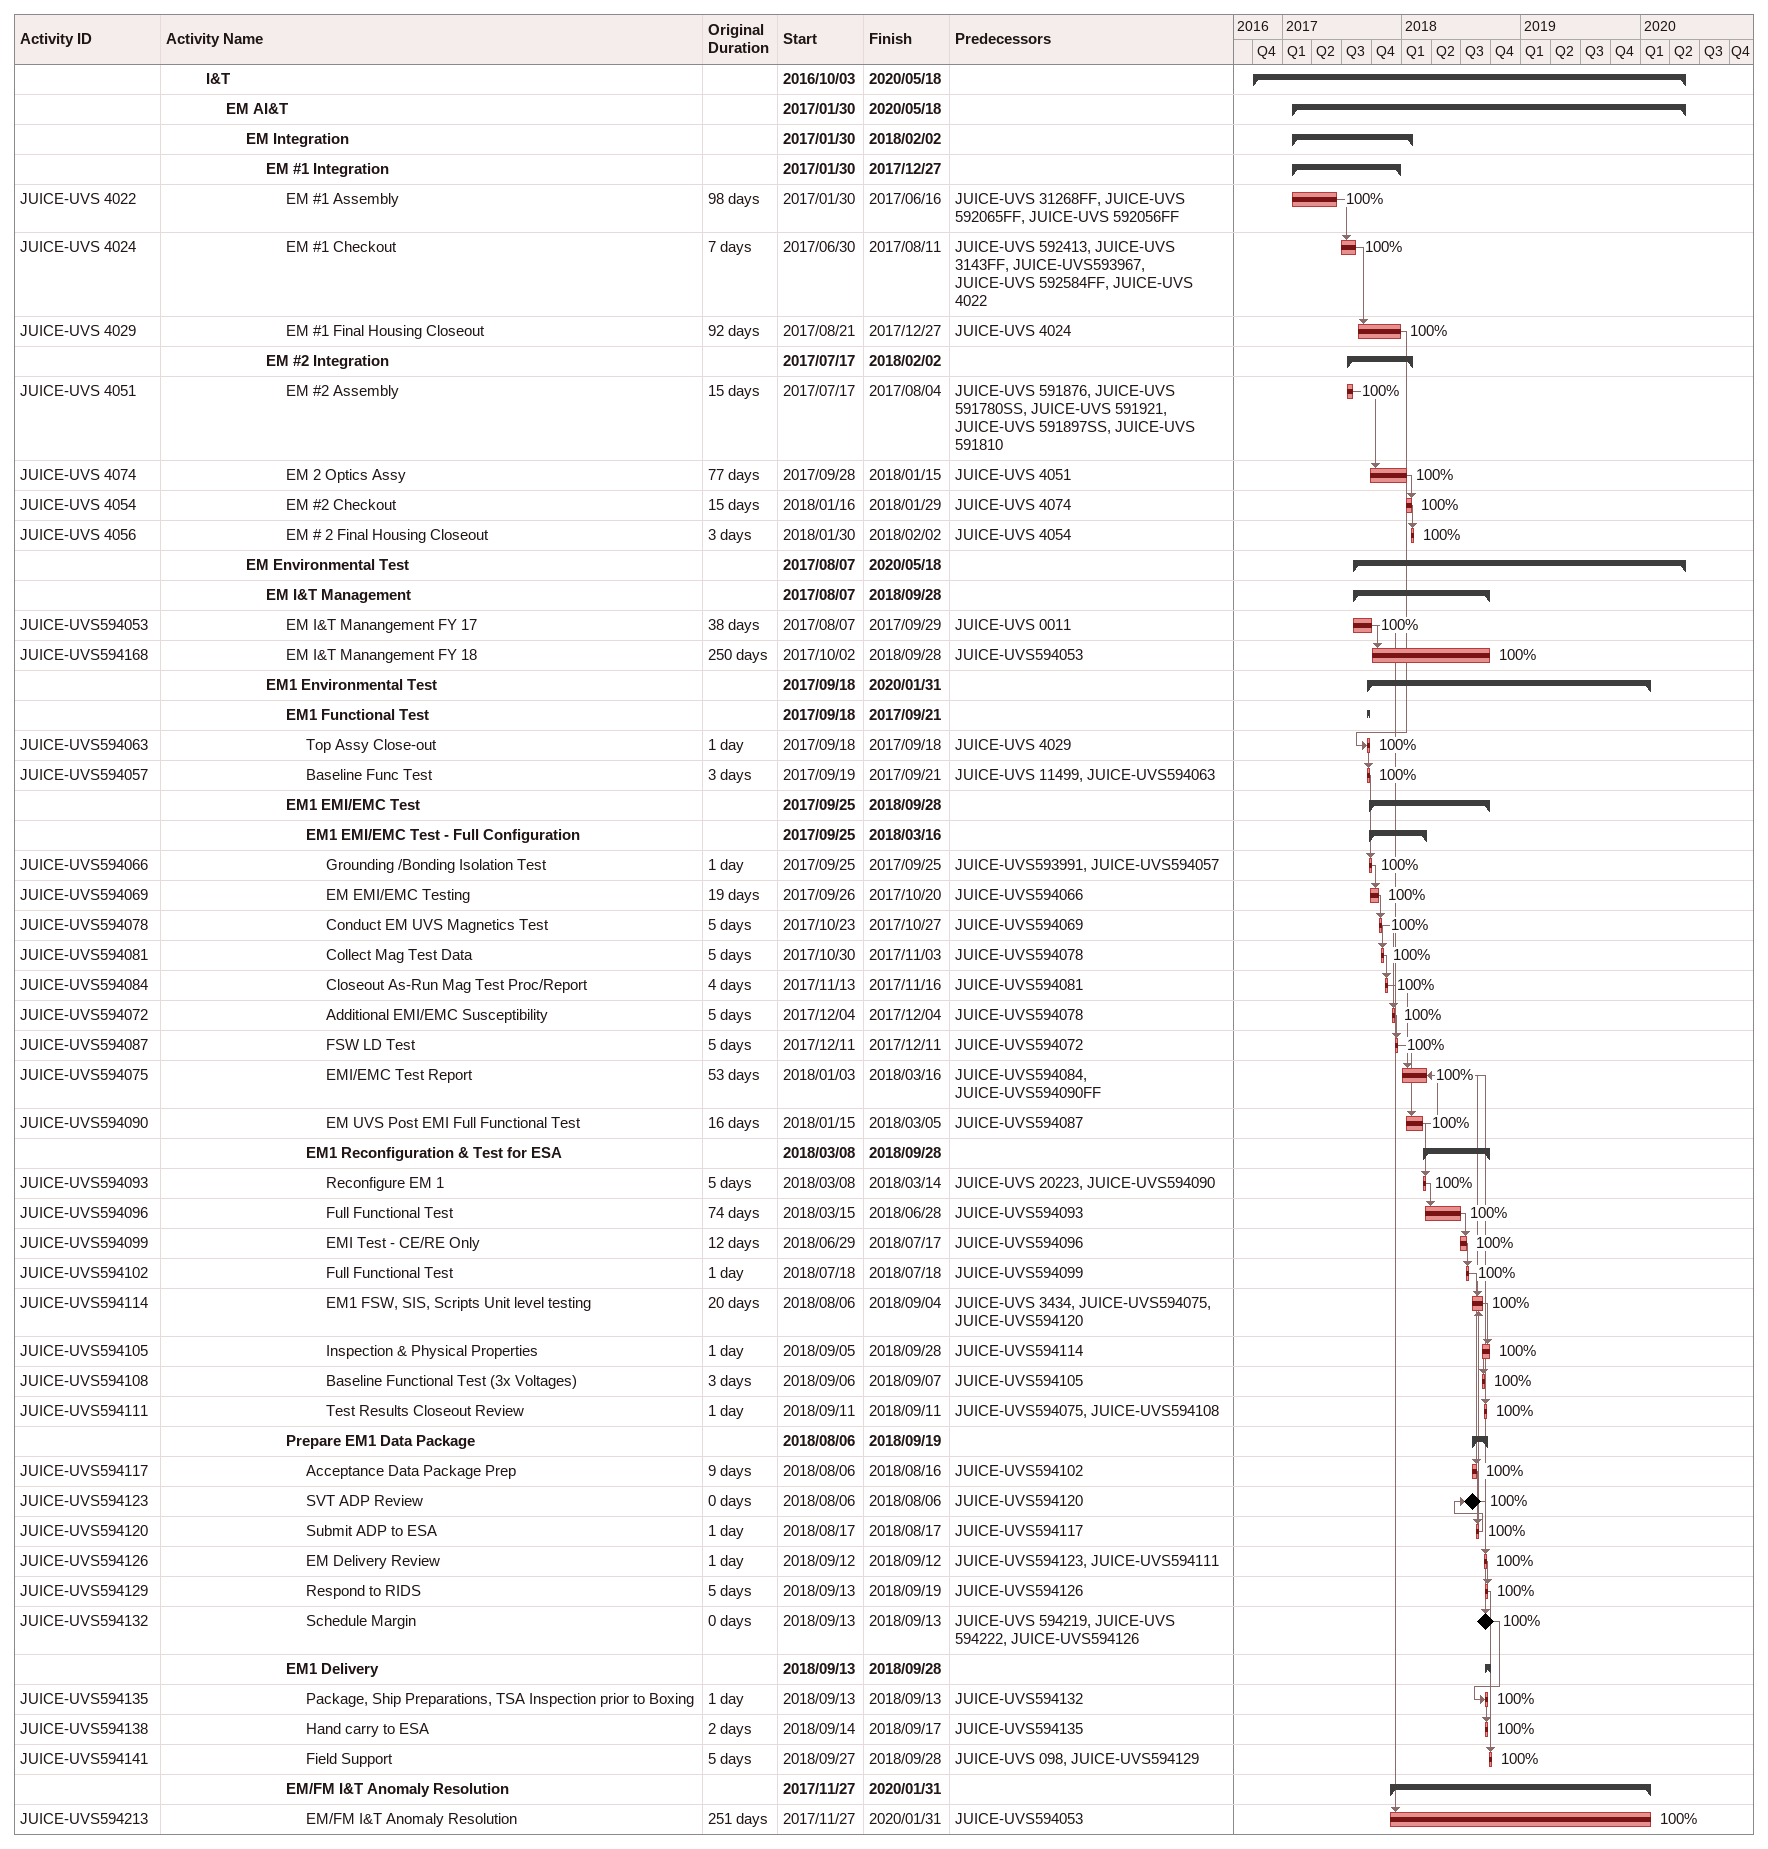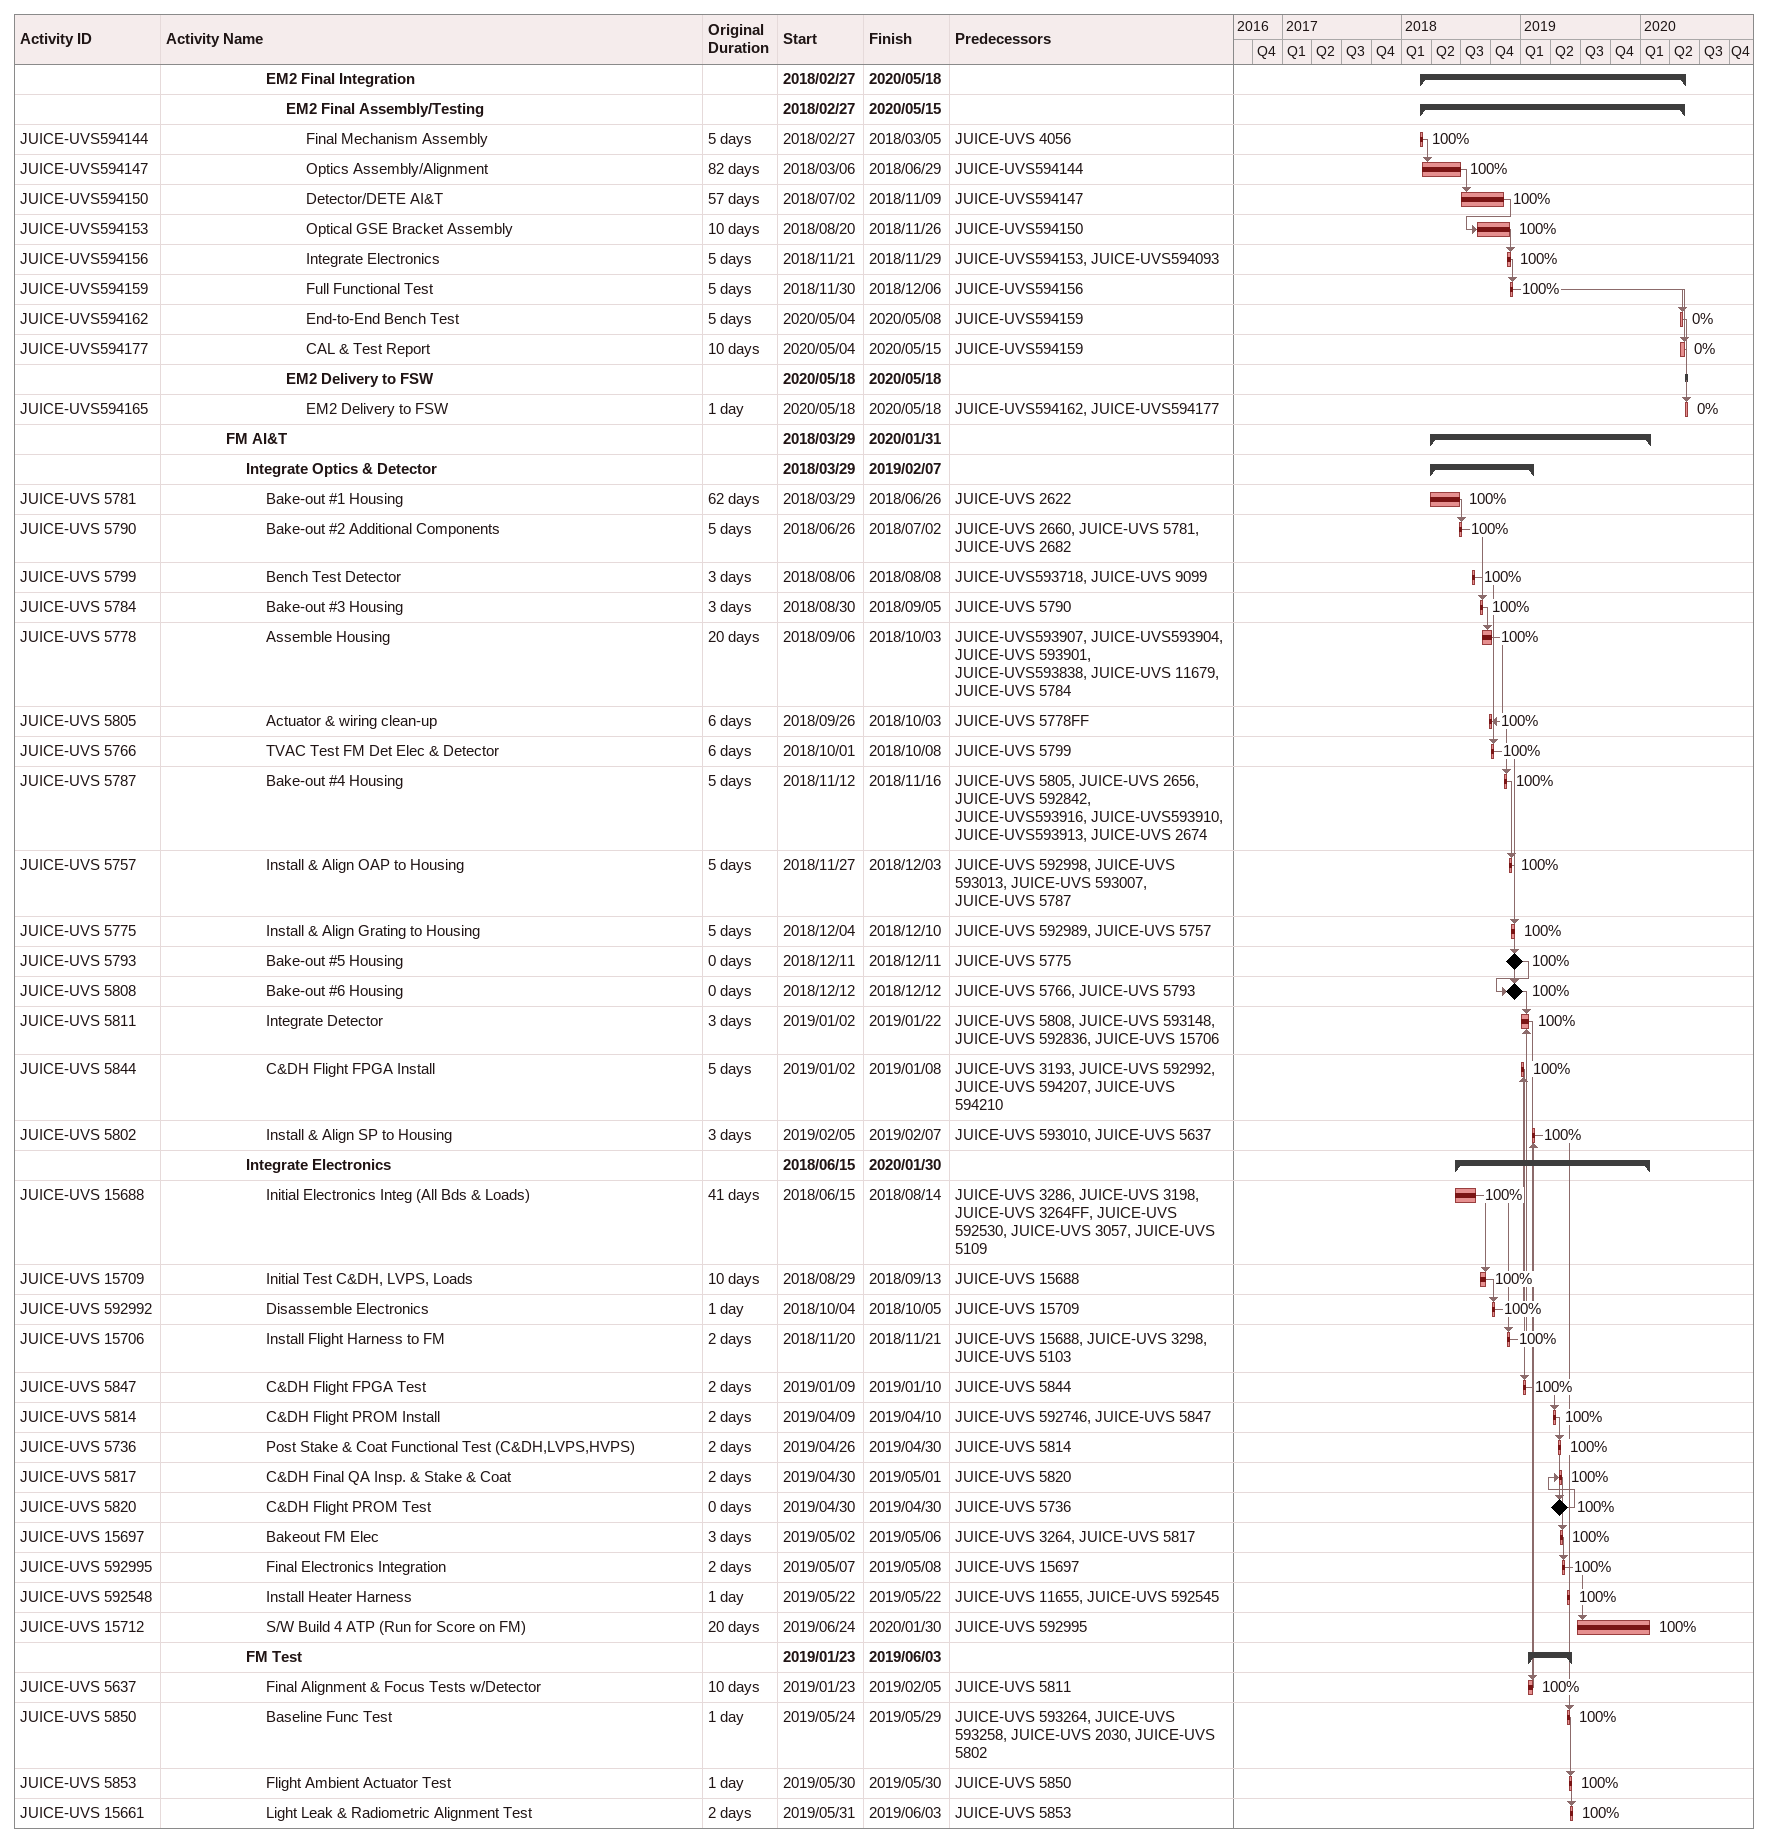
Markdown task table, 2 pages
| ID | Level | Task | Original duration | Start | Finish | Predecessors | % complete |
|---|---|---|---|---|---|---|---|
|  | 3 | **I&T** |  | 2016-10-03 | 2020-05-18 |  |  |
|  | 4 | **EM AI&T** |  | 2017-01-30 | 2020-05-18 |  |  |
|  | 5 | **EM Integration** |  | 2017-01-30 | 2018-02-02 |  |  |
|  | 6 | **EM #1 Integration** |  | 2017-01-30 | 2017-12-27 |  |  |
| JUICE-UVS 4022 | 7 | EM #1 Assembly | 98d | 2017-01-30 | 2017-06-16 | JUICE-UVS 31268FF, JUICE-UVS 592065FF, JUICE-UVS 592056FF | 100 |
| JUICE-UVS 4024 | 7 | EM #1 Checkout | 7d | 2017-06-30 | 2017-08-11 | JUICE-UVS 592413, JUICE-UVS 3143FF, JUICE-UVS593967, JUICE-UVS 592584FF, JUICE-UVS 4022 | 100 |
| JUICE-UVS 4029 | 7 | EM #1 Final Housing Closeout | 92d | 2017-08-21 | 2017-12-27 | JUICE-UVS 4024 | 100 |
|  | 6 | **EM #2 Integration** |  | 2017-07-17 | 2018-02-02 |  |  |
| JUICE-UVS 4051 | 7 | EM #2 Assembly | 15d | 2017-07-17 | 2017-08-04 | JUICE-UVS 591876, JUICE-UVS 591780SS, JUICE-UVS 591921, JUICE-UVS 591897SS, JUICE-UVS 591810 | 100 |
| JUICE-UVS 4074 | 7 | EM 2 Optics Assy | 77d | 2017-09-28 | 2018-01-15 | JUICE-UVS 4051 | 100 |
| JUICE-UVS 4054 | 7 | EM #2 Checkout | 15d | 2018-01-16 | 2018-01-29 | JUICE-UVS 4074 | 100 |
| JUICE-UVS 4056 | 7 | EM # 2 Final Housing Closeout | 3d | 2018-01-30 | 2018-02-02 | JUICE-UVS 4054 | 100 |
|  | 5 | **EM Environmental Test** |  | 2017-08-07 | 2020-05-18 |  |  |
|  | 6 | **EM I&T Management** |  | 2017-08-07 | 2018-09-28 |  |  |
| JUICE-UVS594053 | 7 | EM I&T Manangement FY 17 | 38d | 2017-08-07 | 2017-09-29 | JUICE-UVS 0011 | 100 |
| JUICE-UVS594168 | 7 | EM I&T Manangement FY 18 | 250d | 2017-10-02 | 2018-09-28 | JUICE-UVS594053 | 100 |
|  | 6 | **EM1 Environmental Test** |  | 2017-09-18 | 2020-01-31 |  |  |
|  | 7 | **EM1 Functional Test** |  | 2017-09-18 | 2017-09-21 |  |  |
| JUICE-UVS594063 | 8 | Top Assy Close-out | 1d | 2017-09-18 | 2017-09-18 | JUICE-UVS 4029 | 100 |
| JUICE-UVS594057 | 8 | Baseline Func Test | 3d | 2017-09-19 | 2017-09-21 | JUICE-UVS 11499, JUICE-UVS594063 | 100 |
|  | 7 | **EM1 EMI/EMC Test** |  | 2017-09-25 | 2018-09-28 |  |  |
|  | 8 | **EM1 EMI/EMC Test - Full Configuration** |  | 2017-09-25 | 2018-03-16 |  |  |
| JUICE-UVS594066 | 9 | Grounding /Bonding Isolation Test | 1d | 2017-09-25 | 2017-09-25 | JUICE-UVS593991, JUICE-UVS594057 | 100 |
| JUICE-UVS594069 | 9 | EM EMI/EMC Testing | 19d | 2017-09-26 | 2017-10-20 | JUICE-UVS594066 | 100 |
| JUICE-UVS594078 | 9 | Conduct EM UVS Magnetics Test | 5d | 2017-10-23 | 2017-10-27 | JUICE-UVS594069 | 100 |
| JUICE-UVS594081 | 9 | Collect Mag Test Data | 5d | 2017-10-30 | 2017-11-03 | JUICE-UVS594078 | 100 |
| JUICE-UVS594084 | 9 | Closeout As-Run Mag Test Proc/Report | 4d | 2017-11-13 | 2017-11-16 | JUICE-UVS594081 | 100 |
| JUICE-UVS594072 | 9 | Additional EMI/EMC Susceptibility | 5d | 2017-12-04 | 2017-12-04 | JUICE-UVS594078 | 100 |
| JUICE-UVS594087 | 9 | FSW LD Test | 5d | 2017-12-11 | 2017-12-11 | JUICE-UVS594072 | 100 |
| JUICE-UVS594075 | 9 | EMI/EMC Test Report | 53d | 2018-01-03 | 2018-03-16 | JUICE-UVS594084, JUICE-UVS594090FF | 100 |
| JUICE-UVS594090 | 9 | EM UVS Post EMI Full Functional Test | 16d | 2018-01-15 | 2018-03-05 | JUICE-UVS594087 | 100 |
|  | 8 | **EM1 Reconfiguration & Test for ESA** |  | 2018-03-08 | 2018-09-28 |  |  |
| JUICE-UVS594093 | 9 | Reconfigure EM 1 | 5d | 2018-03-08 | 2018-03-14 | JUICE-UVS 20223, JUICE-UVS594090 | 100 |
| JUICE-UVS594096 | 9 | Full Functional Test | 74d | 2018-03-15 | 2018-06-28 | JUICE-UVS594093 | 100 |
| JUICE-UVS594099 | 9 | EMI Test - CE/RE Only | 12d | 2018-06-29 | 2018-07-17 | JUICE-UVS594096 | 100 |
| JUICE-UVS594102 | 9 | Full Functional Test | 1d | 2018-07-18 | 2018-07-18 | JUICE-UVS594099 | 100 |
| JUICE-UVS594114 | 9 | EM1 FSW, SIS, Scripts Unit level testing | 20d | 2018-08-06 | 2018-09-04 | JUICE-UVS 3434, JUICE-UVS594075, JUICE-UVS594120 | 100 |
| JUICE-UVS594105 | 9 | Inspection & Physical Properties | 1d | 2018-09-05 | 2018-09-28 | JUICE-UVS594114 | 100 |
| JUICE-UVS594108 | 9 | Baseline Functional Test (3x Voltages) | 3d | 2018-09-06 | 2018-09-07 | JUICE-UVS594105 | 100 |
| JUICE-UVS594111 | 9 | Test Results Closeout Review | 1d | 2018-09-11 | 2018-09-11 | JUICE-UVS594075, JUICE-UVS594108 | 100 |
|  | 7 | **Prepare EM1 Data Package** |  | 2018-08-06 | 2018-09-19 |  |  |
| JUICE-UVS594117 | 8 | Acceptance Data Package Prep | 9d | 2018-08-06 | 2018-08-16 | JUICE-UVS594102 | 100 |
| JUICE-UVS594123 | 8 | SVT ADP Review | 0d | 2018-08-06 | 2018-08-06 | JUICE-UVS594120 | 100 |
| JUICE-UVS594120 | 8 | Submit ADP to ESA | 1d | 2018-08-17 | 2018-08-17 | JUICE-UVS594117 | 100 |
| JUICE-UVS594126 | 8 | EM Delivery Review | 1d | 2018-09-12 | 2018-09-12 | JUICE-UVS594123, JUICE-UVS594111 | 100 |
| JUICE-UVS594129 | 8 | Respond to RIDS | 5d | 2018-09-13 | 2018-09-19 | JUICE-UVS594126 | 100 |
| JUICE-UVS594132 | 8 | Schedule Margin | 0d | 2018-09-13 | 2018-09-13 | JUICE-UVS 594219, JUICE-UVS 594222, JUICE-UVS594126 | 100 |
|  | 7 | **EM1 Delivery** |  | 2018-09-13 | 2018-09-28 |  |  |
| JUICE-UVS594135 | 8 | Package, Ship Preparations, TSA Inspection prior to Boxing | 1d | 2018-09-13 | 2018-09-13 | JUICE-UVS594132 | 100 |
| JUICE-UVS594138 | 8 | Hand carry to ESA | 2d | 2018-09-14 | 2018-09-17 | JUICE-UVS594135 | 100 |
| JUICE-UVS594141 | 8 | Field Support | 5d | 2018-09-27 | 2018-09-28 | JUICE-UVS 098, JUICE-UVS594129 | 100 |
|  | 7 | **EM/FM I&T Anomaly Resolution** |  | 2017-11-27 | 2020-01-31 |  |  |
| JUICE-UVS594213 | 8 | EM/FM I&T Anomaly Resolution | 251d | 2017-11-27 | 2020-01-31 | JUICE-UVS594053 | 100 |
|  | 6 | **EM2 Final Integration** |  | 2018-02-27 | 2020-05-18 |  |  |
|  | 7 | **EM2 Final Assembly/Testing** |  | 2018-02-27 | 2020-05-15 |  |  |
| JUICE-UVS594144 | 8 | Final Mechanism Assembly | 5d | 2018-02-27 | 2018-03-05 | JUICE-UVS 4056 | 100 |
| JUICE-UVS594147 | 8 | Optics Assembly/Alignment | 82d | 2018-03-06 | 2018-06-29 | JUICE-UVS594144 | 100 |
| JUICE-UVS594150 | 8 | Detector/DETE AI&T | 57d | 2018-07-02 | 2018-11-09 | JUICE-UVS594147 | 100 |
| JUICE-UVS594153 | 8 | Optical GSE Bracket Assembly | 10d | 2018-08-20 | 2018-11-26 | JUICE-UVS594150 | 100 |
| JUICE-UVS594156 | 8 | Integrate Electronics | 5d | 2018-11-21 | 2018-11-29 | JUICE-UVS594153, JUICE-UVS594093 | 100 |
| JUICE-UVS594159 | 8 | Full Functional Test | 5d | 2018-11-30 | 2018-12-06 | JUICE-UVS594156 | 100 |
| JUICE-UVS594162 | 8 | End-to-End Bench Test | 5d | 2020-05-04 | 2020-05-08 | JUICE-UVS594159 | 0 |
| JUICE-UVS594177 | 8 | CAL & Test Report | 10d | 2020-05-04 | 2020-05-15 | JUICE-UVS594159 | 0 |
|  | 7 | **EM2 Delivery to FSW** |  | 2020-05-18 | 2020-05-18 |  |  |
| JUICE-UVS594165 | 8 | EM2 Delivery to FSW | 1d | 2020-05-18 | 2020-05-18 | JUICE-UVS594162, JUICE-UVS594177 | 0 |
|  | 4 | **FM AI&T** |  | 2018-03-29 | 2020-01-31 |  |  |
|  | 5 | **Integrate Optics & Detector** |  | 2018-03-29 | 2019-02-07 |  |  |
| JUICE-UVS 5781 | 6 | Bake-out #1 Housing | 62d | 2018-03-29 | 2018-06-26 | JUICE-UVS 2622 | 100 |
| JUICE-UVS 5790 | 6 | Bake-out #2 Additional Components | 5d | 2018-06-26 | 2018-07-02 | JUICE-UVS 2660, JUICE-UVS 5781, JUICE-UVS 2682 | 100 |
| JUICE-UVS 5799 | 6 | Bench Test Detector | 3d | 2018-08-06 | 2018-08-08 | JUICE-UVS593718, JUICE-UVS 9099 | 100 |
| JUICE-UVS 5784 | 6 | Bake-out #3 Housing | 3d | 2018-08-30 | 2018-09-05 | JUICE-UVS 5790 | 100 |
| JUICE-UVS 5778 | 6 | Assemble Housing | 20d | 2018-09-06 | 2018-10-03 | JUICE-UVS593907, JUICE-UVS593904, JUICE-UVS 593901, JUICE-UVS593838, JUICE-UVS 11679, JUICE-UVS 5784 | 100 |
| JUICE-UVS 5805 | 6 | Actuator & wiring clean-up | 6d | 2018-09-26 | 2018-10-03 | JUICE-UVS 5778FF | 100 |
| JUICE-UVS 5766 | 6 | TVAC Test FM Det Elec & Detector | 6d | 2018-10-01 | 2018-10-08 | JUICE-UVS 5799 | 100 |
| JUICE-UVS 5787 | 6 | Bake-out #4 Housing | 5d | 2018-11-12 | 2018-11-16 | JUICE-UVS 5805, JUICE-UVS 2656, JUICE-UVS 592842, JUICE-UVS593916, JUICE-UVS593910, JUICE-UVS593913, JUICE-UVS 2674 | 100 |
| JUICE-UVS 5757 | 6 | Install & Align OAP to Housing | 5d | 2018-11-27 | 2018-12-03 | JUICE-UVS 592998, JUICE-UVS 593013, JUICE-UVS 593007, JUICE-UVS 5787 | 100 |
| JUICE-UVS 5775 | 6 | Install & Align Grating to Housing | 5d | 2018-12-04 | 2018-12-10 | JUICE-UVS 592989, JUICE-UVS 5757 | 100 |
| JUICE-UVS 5793 | 6 | Bake-out #5 Housing | 0d | 2018-12-11 | 2018-12-11 | JUICE-UVS 5775 | 100 |
| JUICE-UVS 5808 | 6 | Bake-out #6 Housing | 0d | 2018-12-12 | 2018-12-12 | JUICE-UVS 5766, JUICE-UVS 5793 | 100 |
| JUICE-UVS 5811 | 6 | Integrate Detector | 3d | 2019-01-02 | 2019-01-22 | JUICE-UVS 5808, JUICE-UVS 593148, JUICE-UVS 592836, JUICE-UVS 15706 | 100 |
| JUICE-UVS 5844 | 6 | C&DH Flight FPGA Install | 5d | 2019-01-02 | 2019-01-08 | JUICE-UVS 3193, JUICE-UVS 592992, JUICE-UVS 594207, JUICE-UVS 594210 | 100 |
| JUICE-UVS 5802 | 6 | Install & Align SP to Housing | 3d | 2019-02-05 | 2019-02-07 | JUICE-UVS 593010, JUICE-UVS 5637 | 100 |
|  | 5 | **Integrate Electronics** |  | 2018-06-15 | 2020-01-30 |  |  |
| JUICE-UVS 15688 | 6 | Initial Electronics Integ (All Bds & Loads) | 41d | 2018-06-15 | 2018-08-14 | JUICE-UVS 3286, JUICE-UVS 3198, JUICE-UVS 3264FF, JUICE-UVS 592530, JUICE-UVS 3057, JUICE-UVS 5109 | 100 |
| JUICE-UVS 15709 | 6 | Initial Test C&DH, LVPS, Loads | 10d | 2018-08-29 | 2018-09-13 | JUICE-UVS 15688 | 100 |
| JUICE-UVS 592992 | 6 | Disassemble Electronics | 1d | 2018-10-04 | 2018-10-05 | JUICE-UVS 15709 | 100 |
| JUICE-UVS 15706 | 6 | Install Flight Harness to FM | 2d | 2018-11-20 | 2018-11-21 | JUICE-UVS 15688, JUICE-UVS 3298, JUICE-UVS 5103 | 100 |
| JUICE-UVS 5847 | 6 | C&DH Flight FPGA Test | 2d | 2019-01-09 | 2019-01-10 | JUICE-UVS 5844 | 100 |
| JUICE-UVS 5814 | 6 | C&DH Flight PROM Install | 2d | 2019-04-09 | 2019-04-10 | JUICE-UVS 592746, JUICE-UVS 5847 | 100 |
| JUICE-UVS 5736 | 6 | Post Stake & Coat Functional Test (C&DH,LVPS,HVPS) | 2d | 2019-04-26 | 2019-04-30 | JUICE-UVS 5814 | 100 |
| JUICE-UVS 5817 | 6 | C&DH Final QA Insp. & Stake & Coat | 2d | 2019-04-30 | 2019-05-01 | JUICE-UVS 5820 | 100 |
| JUICE-UVS 5820 | 6 | C&DH Flight PROM Test | 0d | 2019-04-30 | 2019-04-30 | JUICE-UVS 5736 | 100 |
| JUICE-UVS 15697 | 6 | Bakeout FM Elec | 3d | 2019-05-02 | 2019-05-06 | JUICE-UVS 3264, JUICE-UVS 5817 | 100 |
| JUICE-UVS 592995 | 6 | Final Electronics Integration | 2d | 2019-05-07 | 2019-05-08 | JUICE-UVS 15697 | 100 |
| JUICE-UVS 592548 | 6 | Install Heater Harness | 1d | 2019-05-22 | 2019-05-22 | JUICE-UVS 11655, JUICE-UVS 592545 | 100 |
| JUICE-UVS 15712 | 6 | S/W Build 4 ATP (Run for Score on FM) | 20d | 2019-06-24 | 2020-01-30 | JUICE-UVS 592995 | 100 |
|  | 5 | **FM Test** |  | 2019-01-23 | 2019-06-03 |  |  |
| JUICE-UVS 5637 | 6 | Final Alignment & Focus Tests w/Detector | 10d | 2019-01-23 | 2019-02-05 | JUICE-UVS 5811 | 100 |
| JUICE-UVS 5850 | 6 | Baseline Func Test | 1d | 2019-05-24 | 2019-05-29 | JUICE-UVS 593264, JUICE-UVS 593258, JUICE-UVS 2030, JUICE-UVS 5802 | 100 |
| JUICE-UVS 5853 | 6 | Flight Ambient Actuator Test | 1d | 2019-05-30 | 2019-05-30 | JUICE-UVS 5850 | 100 |
| JUICE-UVS 15661 | 6 | Light Leak & Radiometric Alignment Test | 2d | 2019-05-31 | 2019-06-03 | JUICE-UVS 5853 | 100 |
